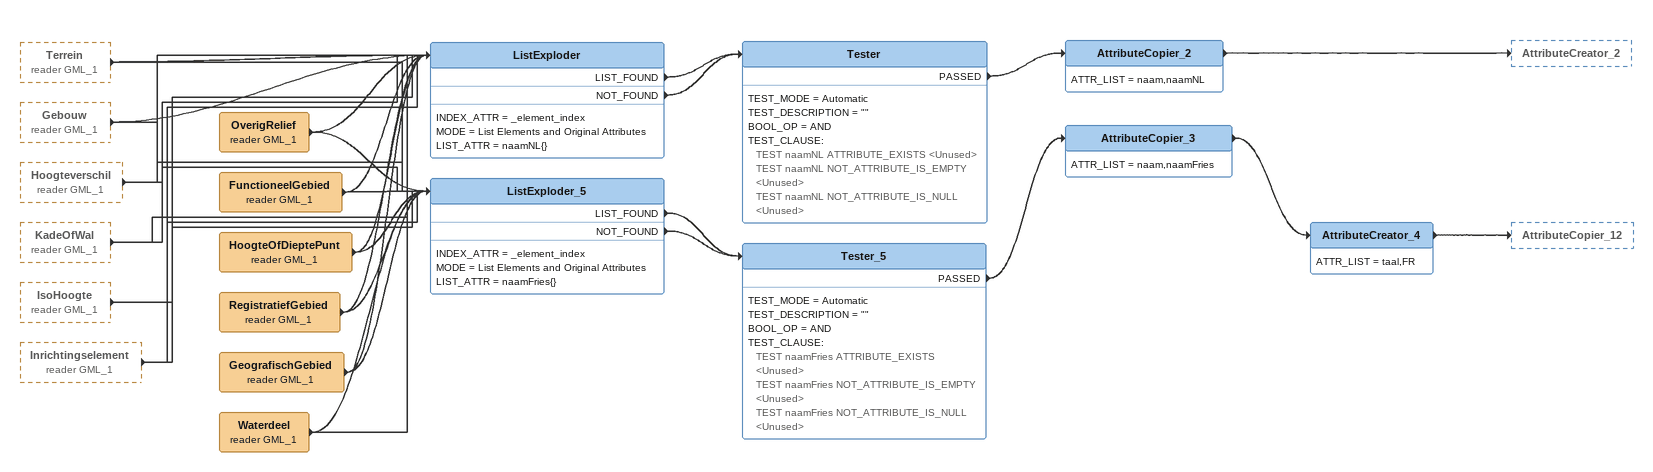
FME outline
Terrein (reader GML_1) [outside]
    -> ListExploder
    -> ListExploder_5
Gebouw (reader GML_1) [outside]
    -> ListExploder
    -> ListExploder_5
Hoogteverschil (reader GML_1) [outside]
    -> ListExploder
    -> ListExploder_5
KadeOfWal (reader GML_1) [outside]
    -> ListExploder
    -> ListExploder_5
IsoHoogte (reader GML_1) [outside]
    -> ListExploder
    -> ListExploder_5
Inrichtingselement (reader GML_1) [outside]
    -> ListExploder
    -> ListExploder_5
OverigRelief (reader GML_1)
    -> ListExploder
    -> ListExploder_5
FunctioneelGebied (reader GML_1)
    -> ListExploder
    -> ListExploder_5
HoogteOfDieptePunt (reader GML_1)
    -> ListExploder
    -> ListExploder_5
RegistratiefGebied (reader GML_1)
    -> ListExploder
    -> ListExploder_5
GeografischGebied (reader GML_1)
    -> ListExploder
    -> ListExploder_5
Waterdeel (reader GML_1)
    -> ListExploder
    -> ListExploder_5
ListExploder
    INDEX_ATTR = _element_index
    MODE = List Elements and Original Attributes
    LIST_ATTR = naamNL{}
    LIST_FOUND -> Tester
    NOT_FOUND -> Tester
Tester
    TEST_MODE = Automatic
    TEST_DESCRIPTION = ""
    BOOL_OP = AND
    TEST_CLAUSE:
      TEST naamNL ATTRIBUTE_EXISTS <Unused>
      TEST naamNL NOT_ATTRIBUTE_IS_EMPTY <Unused>
      TEST naamNL NOT_ATTRIBUTE_IS_NULL <Unused>
    PASSED -> AttributeCopier_2
AttributeCopier_2
    ATTR_LIST = naam,naamNL
    -> AttributeCreator_2
ListExploder_5
    INDEX_ATTR = _element_index
    MODE = List Elements and Original Attributes
    LIST_ATTR = naamFries{}
    LIST_FOUND -> Tester_5
    NOT_FOUND -> Tester_5
Tester_5
    TEST_MODE = Automatic
    TEST_DESCRIPTION = ""
    BOOL_OP = AND
    TEST_CLAUSE:
      TEST naamFries ATTRIBUTE_EXISTS <Unused>
      TEST naamFries NOT_ATTRIBUTE_IS_EMPTY <Unused>
      TEST naamFries NOT_ATTRIBUTE_IS_NULL <Unused>
    PASSED -> AttributeCopier_3
AttributeCopier_3
    ATTR_LIST = naam,naamFries
    -> AttributeCreator_4
AttributeCreator_4
    ATTR_LIST = taal,FR
    -> AttributeCopier_12
